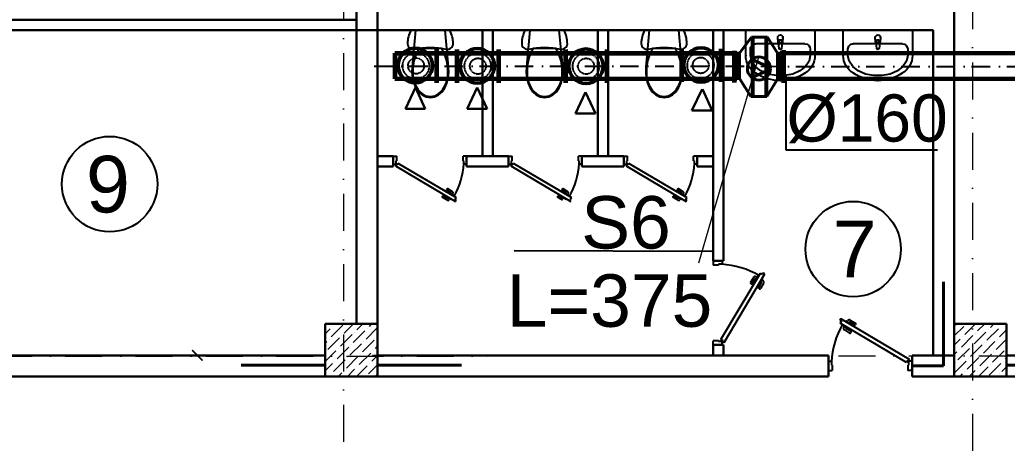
# Model space of a CAD drawing. Header units: millimetres. Extents: x 895788 to 1136524, y -21936 to 400945.
# Drawn here: x 1049184 to 1058603, y 178801 to 182906 of the extents above; entities that cross this region are included whole.
import ezdxf

# ---------------------------------------------------------------- set-up
doc = ezdxf.new("R2010")
doc.units = ezdxf.units.MM
doc.linetypes.add('( Hidden )', pattern=[0.275, 0.15, -0.125])
doc.linetypes.add('Штрихпунктирная', pattern=[670.277762, 352.777767, -176.388884, 0, -141.111112])
doc.layers.add('0_ANNOT_Dimensions', color=7, linetype='Continuous')
doc.layers.add('2D-чертеж - Общий', color=7, linetype='Continuous')
for name, color, linetype, lineweight in [('Arakesmelerin xətti_Pen_No__1', 7, 'Continuous', 15), ('ДВЕРИ', 7, 'Continuous', 5), ('оси_Ном._пера__1', 7, 'Continuous', 15), ('перегородка_Ном._пера__7', 7, 'Continuous', 60)]:
    doc.layers.add(name, color=color, linetype=linetype, lineweight=lineweight)
doc.layers.add('Интерьер - Мебель_Ном._пера__75', color=160, linetype='Continuous', lineweight=25, true_color=0x2731ed)
doc.styles.get("Standard").update_dxf_attribs({"font": 'arial.ttf', "height": 400})
doc.styles.add('Xrf-AF1053_LH$0$StyleROMANS', font='ROMANS.shx')
doc.styles.add('СГЕНЕРИР_СТИЛЬ_1', font='arial.ttf')
doc.linetypes.add('Xrf-AF1053_LH$0$Rigid Pavement', pattern='A,60,["XXXX",Xrf-AF1053_LH$0$StyleROMANS,S=2.54,R=0,X=5,Y=0],10', length=70)

# ---------------------------------------------------------------- blocks, each defined once
blk = doc.blocks.new('_ArchTick')
at = {"color": 0, "linetype": 'ByBlock', "const_width": 0.15}
blk.add_lwpolyline([(-0.5, -0.5), (0.5, 0.5)], dxfattribs=at)

msp = doc.modelspace()

# ---------------------------------------------------------------- linework, layer by layer
at = {"color": 0, "lineweight": 30}
for p, q in [((1052396.956, 180005.579), (1052396.956, 185405.584)), ((1052596.956, 185405.584), (1052596.956, 180005.579)), ((1058096.956, 179705.579), (1058096.956, 184505.584)), ((1048792.485, 182905.584), (1052392.764, 182905.584)), ((1052397.503, 182805.584), (1048792.485, 182805.584)), ((1052196.956, 182805.584), (1057896.956, 182805.584)), ((1052396.956, 182805.584), (1052396.956, 180005.579)), ((1052596.956, 180005.579), (1052596.956, 182805.584)), ((1053696.956, 182805.584), (1053596.956, 182805.584)), ((1053596.956, 182805.584), (1053596.956, 181605.584)), ((1053696.956, 181605.584), (1053696.956, 182805.584)), ((1054796.956, 182805.584), (1054696.956, 182805.584)), ((1054696.956, 182805.584), (1054696.956, 181605.584)), ((1054796.956, 181605.584), (1054796.956, 182805.584)), ((1055896.956, 182805.584), (1055796.956, 182805.584)), ((1055796.956, 182805.584), (1055796.956, 180605.579)), ((1055896.956, 180605.579), (1055896.956, 182805.584)), ((1057896.956, 182805.584), (1057896.956, 179705.579)), ((1052746.956, 181605.584), (1052596.956, 181605.584)), ((1052596.956, 181605.584), (1052596.956, 181505.584)), ((1052746.956, 181505.584), (1052746.956, 181605.584)), ((1053446.956, 181505.584), (1053446.956, 181605.584)), ((1053846.956, 181605.584), (1053446.956, 181605.584)), ((1053596.956, 181605.584), (1053696.956, 181605.584)), ((1053846.956, 181505.584), (1053846.956, 181605.584)), ((1054546.956, 181505.584), (1054546.956, 181605.584)), ((1054946.956, 181605.584), (1054546.956, 181605.584)), ((1054696.956, 181605.584), (1054796.956, 181605.584)), ((1054946.956, 181505.584), (1054946.956, 181605.584)), ((1055646.956, 181505.584), (1055646.956, 181605.584)), ((1055796.956, 181605.584), (1055646.956, 181605.584)), ((1055796.956, 181505.584), (1055796.956, 181605.584)), ((1052596.956, 181505.584), (1052746.956, 181505.584)), ((1053446.956, 181505.584), (1053846.956, 181505.584)), ((1054546.956, 181505.584), (1054946.956, 181505.584)), ((1055646.956, 181505.584), (1055796.956, 181505.584)), ((1055896.956, 180605.579), (1055796.956, 180605.579)), ((1052596.956, 180005.579), (1052396.956, 180005.579)), ((1055896.956, 179805.579), (1055796.956, 179805.579)), ((1055796.956, 179805.579), (1055796.956, 179705.579)), ((1055896.956, 179705.579), (1055896.956, 179805.579)), ((1048996.956, 179705.579), (1052096.956, 179705.579)), ((1052596.956, 179705.579), (1056897.43, 179705.579)), ((1056897.43, 179705.579), (1054796.584, 179705.579)), ((1055796.956, 179705.579), (1055896.956, 179705.579)), ((1056897.43, 179705.579), (1056897.43, 179505.579)), ((1057697.43, 179705.579), (1057697.43, 179505.579)), ((1057697.43, 179705.579), (1058096.956, 179705.579)), ((1058596.956, 179705.579), (1058796.974, 179705.579)), ((1056897.43, 179505.579), (1048996.956, 179505.579)), ((1054796.956, 179505.579), (1056897.43, 179505.579)), ((1058096.956, 179505.579), (1057697.43, 179505.579)), ((1058796.974, 179505.579), (1058596.956, 179505.579))]:
    msp.add_line(p, q, dxfattribs=at)
at = {"color": 5, "lineweight": 60}
for p, q in [((1052760.612, 182587.604), (1056024.054, 182587.604)), ((1052760.612, 182587.604), (1052760.612, 182343.327)), ((1053160.948, 182620.986), (1053160.948, 182304.205)), ((1053354.936, 182621.162), (1053354.936, 182304.381)), ((1053749.314, 182622.173), (1053749.314, 182305.392)), ((1054389.049, 182622.173), (1054389.049, 182305.392)), ((1054783.298, 182621.588), (1054783.298, 182304.807)), ((1055494.845, 182629.329), (1055494.845, 182312.548)), ((1055871.552, 182629.441), (1055871.552, 182312.66)), ((1056001.591, 182308.837), (1056001.511, 182608.764)), ((1056437.769, 182588.646), (1059292.418, 182585.87)), ((1056471.734, 182303.809), (1056471.651, 182615.655)), ((1056471.729, 182321.783), (1056471.653, 182605.538)), ((1052760.612, 182343.327), (1056024.118, 182345.083)), ((1056440.726, 182346.347), (1059388.378, 182340.851))]:
    msp.add_line(p, q, dxfattribs=at)
at = {"color": 7, "lineweight": 0}
msp.add_line((1055660.844, 180587.745), (1056234.67, 182550.633), dxfattribs=at)
at = {"linetype": 'Штрихпунктирная', "ltscale": 0.5}
msp.add_line((1052564.384, 182462.847), (1059326.66, 182460.382), dxfattribs=at)
for p, q in [((1056491.671, 182382.865), (1056491.671, 181666.845)), ((1056491.671, 181666.845), (1057937.08, 181666.845)), ((1055786.218, 180697.396), (1053898.79, 180700.903))]:
    msp.add_line(p, q)
at = {"color": 7, "lineweight": 30}
for p, q in [((1052958.761, 182260.69), (1052862.82, 182055.285)), ((1053052.199, 182055.285), (1052958.761, 182260.69)), ((1053548.552, 182260.667), (1053452.611, 182055.262)), ((1053641.99, 182055.262), (1053548.552, 182260.667)), ((1054581.043, 182216.394), (1054485.103, 182010.988)), ((1054674.481, 182010.988), (1054581.043, 182216.394)), ((1055692.07, 182244.531), (1055596.13, 182039.126)), ((1055789.246, 182039.126), (1055695.808, 182244.531)), ((1052862.82, 182055.285), (1053052.199, 182055.285)), ((1053452.611, 182055.262), (1053641.99, 182055.262)), ((1054485.103, 182010.988), (1054674.481, 182010.988)), ((1055596.13, 182039.126), (1055785.508, 182039.126))]:
    msp.add_line(p, q, dxfattribs=at)
at = {"lineweight": 40}
for p, q in [((1057996.693, 179605.579), (1057996.693, 180405.579)), ((1051296.956, 179612.029), (1052096.956, 179612.029)), ((1052596.956, 179612.029), (1053396.956, 179612.029)), ((1057697.43, 179605.579), (1057996.693, 179605.579)), ((1058596.956, 179612.029), (1058796.974, 179612.029))]:
    msp.add_line(p, q, dxfattribs=at)
at = {"color": 3, "lineweight": 30}
for p, q in [((1052596.956, 180005.579), (1052096.956, 180005.579)), ((1052096.956, 180005.579), (1052096.956, 179505.579)), ((1052596.956, 179505.579), (1052596.956, 180005.579)), ((1058596.956, 180005.579), (1058096.956, 180005.579)), ((1058096.956, 180005.579), (1058096.956, 179505.579)), ((1058596.956, 179505.579), (1058596.956, 180005.579)), ((1052096.956, 179505.579), (1052596.956, 179505.579)), ((1058096.956, 179505.579), (1058596.956, 179505.579))]:
    msp.add_line(p, q, dxfattribs=at)
at = {"lineweight": 9}
for p, q in [((1052096.956, 180000.369), (1052102.166, 180005.579)), ((1052189.321, 180004.345), (1052190.554, 180005.579)), ((1052277.709, 179915.957), (1052367.331, 180005.579)), ((1052399.243, 179949.103), (1052455.719, 180005.579)), ((1052520.777, 179982.248), (1052544.108, 180005.579)), ((1058110.699, 179993.297), (1058122.981, 180005.579)), ((1058199.088, 179904.909), (1058299.758, 180005.579)), ((1058210.136, 180004.345), (1058210.136, 180004.345)), ((1058320.622, 179938.054), (1058388.146, 180005.579)), ((1058442.156, 179971.2), (1058476.534, 180005.579)), ((1052096.956, 179911.98), (1052145.127, 179960.151)), ((1052156.175, 179882.811), (1052266.661, 179993.297)), ((1052167.224, 179982.248), (1052167.224, 179982.248)), ((1052244.564, 179794.423), (1052355.049, 179904.909)), ((1052366.098, 179827.569), (1052476.583, 179938.054)), ((1052377.146, 179927.006), (1052377.146, 179927.006)), ((1052487.632, 179860.714), (1052596.956, 179970.039)), ((1052498.68, 179960.151), (1052498.68, 179960.151)), ((1058096.956, 179891.165), (1058188.039, 179982.248)), ((1058287.476, 179816.52), (1058397.961, 179927.006)), ((1058298.524, 179915.957), (1058298.524, 179915.957)), ((1058409.01, 179849.666), (1058519.495, 179960.151)), ((1058420.058, 179949.103), (1058420.058, 179949.103)), ((1058530.544, 179882.811), (1058596.956, 179949.223)), ((1052096.956, 179823.592), (1052111.981, 179838.617)), ((1052123.03, 179761.277), (1052233.515, 179871.763)), ((1052134.078, 179860.714), (1052134.078, 179860.714)), ((1052255.612, 179893.86), (1052255.612, 179893.86)), ((1052332.952, 179706.035), (1052443.437, 179816.52)), ((1052454.486, 179739.18), (1052564.971, 179849.666)), ((1052465.534, 179838.617), (1052465.534, 179838.617)), ((1052587.068, 179871.763), (1052587.068, 179871.763)), ((1058096.956, 179802.777), (1058154.893, 179860.714)), ((1058165.942, 179783.375), (1058276.427, 179893.86)), ((1058176.991, 179882.811), (1058176.991, 179882.811)), ((1058375.864, 179728.132), (1058486.35, 179838.617)), ((1058386.913, 179827.569), (1058386.913, 179827.569)), ((1058497.398, 179761.277), (1058596.956, 179860.835)), ((1058508.447, 179860.714), (1058508.447, 179860.714)), ((1052096.956, 179646.815), (1052200.369, 179750.229)), ((1052100.933, 179739.18), (1052100.933, 179739.18)), ((1052211.418, 179672.889), (1052321.903, 179783.375)), ((1052222.466, 179772.326), (1052222.466, 179772.326)), ((1052344, 179805.472), (1052344, 179805.472)), ((1052421.34, 179617.646), (1052531.826, 179728.132)), ((1052432.389, 179717.083), (1052432.389, 179717.083)), ((1052553.923, 179750.229), (1052553.923, 179750.229)), ((1052576.02, 179772.326), (1052596.956, 179793.262)), ((1058096.956, 179714.388), (1058121.748, 179739.18)), ((1058132.796, 179661.841), (1058243.282, 179772.326)), ((1058143.845, 179761.277), (1058143.845, 179761.277)), ((1058254.33, 179694.986), (1058364.816, 179805.472)), ((1058265.379, 179794.423), (1058265.379, 179794.423)), ((1058342.719, 179606.598), (1058453.204, 179717.083)), ((1058464.253, 179639.744), (1058574.738, 179750.229)), ((1058475.301, 179739.18), (1058475.301, 179739.18)), ((1058596.835, 179772.326), (1058596.835, 179772.326)), ((1052096.956, 179558.427), (1052167.224, 179628.695)), ((1052178.272, 179551.355), (1052288.758, 179661.841)), ((1052189.321, 179650.792), (1052189.321, 179650.792)), ((1052299.806, 179584.501), (1052410.292, 179694.986)), ((1052310.855, 179683.938), (1052310.855, 179683.938)), ((1052520.777, 179628.695), (1052520.777, 179628.695)), ((1052542.874, 179650.792), (1052596.956, 179704.874)), ((1058099.651, 179540.307), (1058210.136, 179650.792)), ((1058110.699, 179639.744), (1058110.699, 179639.744)), ((1058221.185, 179573.452), (1058331.67, 179683.938)), ((1058232.233, 179672.889), (1058232.233, 179672.889)), ((1058353.767, 179706.035), (1058353.767, 179706.035)), ((1058431.107, 179518.21), (1058541.592, 179628.695)), ((1058563.69, 179650.792), (1058563.69, 179650.792)), ((1058585.787, 179672.889), (1058596.956, 179684.058)), ((1052156.175, 179529.258), (1052156.175, 179529.258)), ((1052220.884, 179505.579), (1052255.612, 179540.307)), ((1052277.709, 179562.404), (1052277.709, 179562.404)), ((1052309.273, 179505.579), (1052377.146, 179573.452)), ((1052397.661, 179505.579), (1052498.68, 179606.598)), ((1052399.243, 179595.549), (1052399.243, 179595.549)), ((1052509.729, 179529.258), (1052596.956, 179616.485)), ((1058153.311, 179505.579), (1058176.991, 179529.258)), ((1058199.088, 179551.355), (1058199.088, 179551.355)), ((1058241.7, 179505.579), (1058298.524, 179562.404)), ((1058320.622, 179584.501), (1058320.622, 179584.501)), ((1058330.088, 179505.579), (1058420.058, 179595.549)), ((1058442.156, 179617.646), (1058442.156, 179617.646)), ((1058530.544, 179529.258), (1058530.544, 179529.258)), ((1058552.641, 179551.355), (1058596.956, 179595.67)), ((1052132.496, 179505.579), (1052134.078, 179507.161)), ((1052487.632, 179507.161), (1052487.632, 179507.161)), ((1052574.438, 179505.579), (1052587.068, 179518.21)), ((1058506.865, 179505.579), (1058508.447, 179507.161)), ((1058595.253, 179505.579), (1058596.956, 179507.282))]:
    msp.add_line(p, q, dxfattribs=at)
at = {"color": 171, "linetype": 'Xrf-AF1053_LH$0$Rigid Pavement', "lineweight": 50, "ltscale": 0.01}
for centre in [(1055683.61, 182474.349), (1052957.028, 182468.972), (1053548.388, 182466.071), (1054585.22, 182462.343)]:
    msp.add_circle(centre, 164.584, dxfattribs=at)
at = {"color": 7, "linetype": 'Штрихпунктирная', "ltscale": 0.01}
for centre, radius in [((1052962.97, 182465.907), 126.007), ((1053552.764, 182463.006), 126.007), ((1054585.22, 182462.343), 126.007), ((1055678.074, 182470.503), 126.007), ((1055679.64, 182470.503), 76.032), ((1052964.536, 182465.907), 76.032), ((1053554.329, 182463.006), 76.032), ((1054586.786, 182462.343), 76.032)]:
    msp.add_circle(centre, radius, dxfattribs=at)
at = {"color": 0, "lineweight": 25}
for centre in [(1050042.131, 181338.432), (1057133.994, 180718.759)]:
    msp.add_circle(centre, 454.873, dxfattribs=at)
at = {"layer": '0_ANNOT_Dimensions', "lineweight": 9}
for p, q in [((1051178.555, 182805.584), (1050877.305, 182805.584)), ((1056100.764, 182805.584), (1056402.014, 182805.584)), ((1056100.764, 182805.584), (1056402.014, 182805.584)), ((1052398.503, 182556.617), (1052398.503, 182255.367)), ((1053696.956, 182401.626), (1053696.956, 182100.376)), ((1053696.956, 182401.626), (1053696.956, 182100.376)), ((1054696.956, 182401.626), (1054696.956, 182100.376)), ((1054696.956, 182401.626), (1054696.956, 182100.376)), ((1054796.956, 182401.626), (1054796.956, 182100.376)), ((1054796.956, 182401.626), (1054796.956, 182100.376)), ((1055796.956, 182401.626), (1055796.956, 182100.376)), ((1055796.956, 182401.626), (1055796.956, 182100.376)), ((1055896.956, 182401.626), (1055896.956, 182100.376)), ((1055896.956, 182401.626), (1055896.956, 182100.376)), ((1057896.956, 182401.626), (1057896.956, 182100.376)), ((1052596.956, 182230.287), (1052596.956, 182100.376)), ((1053596.956, 182230.287), (1053596.956, 182100.376)), ((1053596.956, 182230.287), (1053596.956, 182100.376)), ((1053732.928, 181505.584), (1053799.432, 181505.584)), ((1052596.956, 181146.819), (1052596.956, 180845.569)), ((1058345.427, 180005.579), (1058492.144, 180005.579)), ((1050776.281, 179705.579), (1050879.805, 179705.579)), ((1053732.928, 179705.865), (1053799.432, 179705.865)), ((1056100.764, 179705.579), (1056402.014, 179705.579))]:
    msp.add_line(p, q, dxfattribs=at)
at = {"layer": '2D-чертеж - Общий', "lineweight": 40}
for p, q in [((1056050.264, 182587.797), (1056163.962, 182738.58)), ((1056163.962, 182738.58), (1056316.451, 182738.62)), ((1056316.451, 182738.62), (1056412.23, 182587.777)), ((1056050.264, 182587.797), (1056024.054, 182587.79)), ((1056024.054, 182587.79), (1056024.185, 182345.083)), ((1056050.328, 182345.09), (1056050.336, 182587.789)), ((1056438.439, 182587.784), (1056412.23, 182587.777)), ((1056412.23, 182587.777), (1056412.295, 182338.219)), ((1056412.293, 182342.845), (1056412.235, 182560.645)), ((1056412.293, 182342.845), (1056412.235, 182560.645)), ((1056438.445, 182560.652), (1056438.502, 182345.306)), ((1056438.503, 182345.306), (1056438.511, 182587.78)), ((1056175.921, 182524.216), (1056338.756, 182449.894)), ((1056339.018, 182431.748), (1056175.966, 182357.081)), ((1056024.118, 182345.083), (1056050.328, 182345.09)), ((1056050.328, 182345.09), (1056157.651, 182175.086)), ((1056310.14, 182175.126), (1056412.295, 182338.219)), ((1056412.295, 182345.299), (1056438.505, 182345.306)), ((1056157.651, 182175.086), (1056310.14, 182175.126))]:
    msp.add_line(p, q, dxfattribs=at)
at = {"layer": '2D-чертеж - Общий'}
for p, q in [((1056163.962, 182738.58), (1056164.11, 182185.397)), ((1056185.167, 182185.403), (1056185.02, 182738.585)), ((1056316.451, 182738.62), (1056295.393, 182738.615)), ((1056295.393, 182738.615), (1056295.541, 182185.432)), ((1056316.599, 182185.438), (1056316.451, 182738.62)), ((1056289.082, 182175.121), (1056310.14, 182175.126))]:
    msp.add_line(p, q, dxfattribs=at)
at = {"layer": '2D-чертеж - Общий', "lineweight": 40}
msp.add_circle((1056234.67, 182440.532), 110.101, dxfattribs=at)
at = {"layer": 'Arakesmelerin xətti_Pen_No__1', "color": 7, "linetype": '( Hidden )', "lineweight": 15}
for p, q in [((1052647.129, 179705.579), (1052546.974, 179705.579)), ((1051947.09, 179505.579), (1052646.859, 179505.579))]:
    msp.add_line(p, q, dxfattribs=at)
at = {"layer": 'ДВЕРИ', "color": 251, "lineweight": 25, "true_color": 0x636466}
for p, q in [((1052747.325, 181605.584), (1052782.046, 181605.584)), ((1052782.046, 181560.235), (1052782.046, 181605.092)), ((1053446.956, 181605.584), (1053412.287, 181605.584)), ((1053412.287, 181560.235), (1053412.287, 181605.584)), ((1053847.325, 181605.584), (1053882.046, 181605.584)), ((1053882.046, 181560.235), (1053882.046, 181605.092)), ((1054546.956, 181605.584), (1054512.287, 181605.584)), ((1054512.287, 181560.235), (1054512.287, 181605.584)), ((1054947.325, 181605.584), (1054982.046, 181605.584)), ((1054982.046, 181560.235), (1054982.046, 181605.092)), ((1055646.956, 181605.584), (1055612.287, 181605.584)), ((1055612.287, 181560.235), (1055612.287, 181605.584)), ((1052747.325, 181528.035), (1052775.101, 181528.035)), ((1052747.325, 181528.035), (1052775.101, 181528.035)), ((1052768.476, 181512.88), (1052774.575, 181523.147)), ((1052768.476, 181512.88), (1053340.514, 181173.048)), ((1052774.575, 181523.147), (1052780.545, 181519.6)), ((1052775.101, 181528.035), (1052775.101, 181560.235)), ((1052775.101, 181560.235), (1052782.046, 181560.235)), ((1052780.545, 181519.6), (1052792.179, 181539.184)), ((1052792.179, 181539.184), (1053346.309, 181209.995)), ((1053419.231, 181560.235), (1053412.287, 181560.235)), ((1053419.231, 181528.035), (1053419.231, 181560.235)), ((1053446.956, 181528.035), (1053419.231, 181528.035)), ((1053847.325, 181528.035), (1053875.101, 181528.035)), ((1053847.325, 181528.035), (1053875.101, 181528.035)), ((1053868.476, 181512.88), (1053874.575, 181523.147)), ((1053868.476, 181512.88), (1054440.514, 181173.048)), ((1053874.575, 181523.147), (1053880.545, 181519.6)), ((1053875.101, 181528.035), (1053875.101, 181560.235)), ((1053875.101, 181560.235), (1053882.046, 181560.235)), ((1053880.545, 181519.6), (1053892.179, 181539.184)), ((1053892.179, 181539.184), (1054446.309, 181209.995)), ((1054519.231, 181560.235), (1054512.287, 181560.235)), ((1054519.231, 181528.035), (1054519.231, 181560.235)), ((1054546.956, 181528.035), (1054519.231, 181528.035)), ((1054947.325, 181528.035), (1054975.101, 181528.035)), ((1054947.325, 181528.035), (1054975.101, 181528.035)), ((1054968.476, 181512.88), (1054974.575, 181523.147)), ((1054968.476, 181512.88), (1055540.514, 181173.048)), ((1054974.575, 181523.147), (1054980.545, 181519.6)), ((1054975.101, 181528.035), (1054975.101, 181560.235)), ((1054975.101, 181560.235), (1054982.046, 181560.235)), ((1054980.545, 181519.6), (1054992.179, 181539.184)), ((1054992.179, 181539.184), (1055546.309, 181209.995)), ((1055619.231, 181560.235), (1055612.287, 181560.235)), ((1055619.231, 181528.035), (1055619.231, 181560.235)), ((1055646.956, 181528.035), (1055619.231, 181528.035)), ((1053226.426, 181224.614), (1053262.246, 181203.335)), ((1053257.321, 181290.215), (1053255.916, 181287.85)), ((1053258.339, 181278.333), (1053294.158, 181257.054)), ((1053310.987, 181266.411), (1053266.838, 181292.639)), ((1053276.611, 181251.439), (1053279.032, 181255.515)), ((1053279.032, 181255.515), (1053322.533, 181229.672)), ((1053296.582, 181247.537), (1053295.507, 181245.727)), ((1053309.807, 181237.232), (1053315.834, 181247.378)), ((1053322.533, 181229.672), (1053320.094, 181225.565)), ((1054326.426, 181224.614), (1054362.246, 181203.335)), ((1054357.321, 181290.215), (1054355.916, 181287.85)), ((1054358.339, 181278.333), (1054394.158, 181257.054)), ((1054410.987, 181266.411), (1054366.838, 181292.639)), ((1054376.611, 181251.439), (1054379.032, 181255.515)), ((1054379.032, 181255.515), (1054422.533, 181229.672)), ((1054396.582, 181247.537), (1054395.507, 181245.727)), ((1054409.807, 181237.232), (1054415.834, 181247.378)), ((1054422.533, 181229.672), (1054420.094, 181225.565)), ((1055426.426, 181224.614), (1055462.246, 181203.335)), ((1055457.321, 181290.215), (1055455.916, 181287.85)), ((1055458.339, 181278.333), (1055494.158, 181257.054)), ((1055510.987, 181266.411), (1055466.838, 181292.639)), ((1055476.611, 181251.439), (1055479.032, 181255.515)), ((1055479.032, 181255.515), (1055522.533, 181229.672)), ((1055496.582, 181247.537), (1055495.507, 181245.727)), ((1055509.807, 181237.232), (1055515.834, 181247.378)), ((1055522.533, 181229.672), (1055520.094, 181225.565)), ((1053215.504, 181219.825), (1053216.91, 181222.19)), ((1053262.077, 181184.08), (1053217.928, 181210.308)), ((1053256.693, 181217.911), (1053258.783, 181221.431)), ((1053300.194, 181192.068), (1053256.693, 181217.911)), ((1053271.762, 181205.758), (1053273.168, 181208.124)), ((1053287.468, 181199.629), (1053281.11, 181188.927)), ((1053302.285, 181195.588), (1053300.194, 181192.068)), ((1053335.669, 181192.084), (1053346.307, 181209.992)), ((1053347.609, 181184.991), (1053335.669, 181192.084)), ((1053340.514, 181173.049), (1053347.609, 181184.991)), ((1054315.504, 181219.825), (1054316.91, 181222.19)), ((1054362.077, 181184.08), (1054317.928, 181210.308)), ((1054356.693, 181217.911), (1054358.783, 181221.431)), ((1054400.194, 181192.068), (1054356.693, 181217.911)), ((1054371.762, 181205.758), (1054373.168, 181208.124)), ((1054435.669, 181192.084), (1054446.307, 181209.992)), ((1055415.504, 181219.825), (1055416.91, 181222.19)), ((1055462.077, 181184.08), (1055417.928, 181210.308)), ((1055456.693, 181217.911), (1055458.783, 181221.431)), ((1055500.194, 181192.068), (1055456.693, 181217.911)), ((1055471.762, 181205.758), (1055473.168, 181208.124)), ((1055487.468, 181199.629), (1055481.11, 181188.927)), ((1055502.285, 181195.588), (1055500.194, 181192.068)), ((1055535.669, 181192.084), (1055546.307, 181209.992)), ((1055547.609, 181184.991), (1055535.669, 181192.084)), ((1055540.514, 181173.049), (1055547.609, 181184.991)), ((1055796.956, 180605.462), (1055796.956, 180565.825)), ((1055848.804, 180565.825), (1055796.956, 180565.825)), ((1055885.618, 180573.765), (1055848.804, 180573.765)), ((1055848.804, 180573.765), (1055848.804, 180565.825)), ((1055885.618, 180605.462), (1055885.618, 180573.765)), ((1055872.871, 179856.86), (1056249.231, 180490.393)), ((1055902.944, 179829.76), (1056291.472, 180483.768)), ((1056269.708, 180478.228), (1056249.234, 180490.392)), ((1056277.818, 180491.879), (1056269.708, 180478.228)), ((1056291.471, 180483.769), (1056277.818, 180491.879)), ((1056184.731, 180450.01), (1056154.745, 180399.535)), ((1056157.515, 180388.654), (1056160.22, 180387.048)), ((1056171.101, 180389.818), (1056195.429, 180430.77)), ((1056197.189, 180413.476), (1056226.735, 180463.211)), ((1056201.848, 180410.708), (1056197.189, 180413.476)), ((1056206.309, 180433.541), (1056208.378, 180432.311)), ((1056218.091, 180448.661), (1056206.492, 180455.552)), ((1056226.735, 180463.211), (1056231.429, 180460.422)), ((1056232.517, 180353.333), (1056256.845, 180394.284)), ((1056240.18, 180387.936), (1056236.156, 180390.326)), ((1056269.726, 180437.671), (1056240.18, 180387.936)), ((1056278.859, 180394.091), (1056248.873, 180343.616)), ((1056254.075, 180405.165), (1056251.37, 180406.771)), ((1056261.083, 180423.121), (1056273.318, 180415.852)), ((1056265.703, 180440.061), (1056269.726, 180437.671)), ((1056237.993, 180340.845), (1056235.288, 180342.452)), ((1057015.99, 180055.357), (1057007.879, 180041.704)), ((1057007.879, 180041.704), (1057021.53, 180033.595)), ((1057642.898, 179636.758), (1057009.365, 180013.117)), ((1057021.53, 180033.595), (1057009.367, 180013.12)), ((1057669.998, 179666.83), (1057015.99, 180055.358)), ((1057059.697, 180029.589), (1057062.088, 180033.613)), ((1057062.088, 180033.613), (1057111.823, 180004.067)), ((1057076.638, 180024.969), (1057083.906, 180037.204)), ((1057094.594, 180017.961), (1057092.987, 180015.256)), ((1057146.426, 179996.403), (1057105.474, 180020.732)), ((1057105.667, 180042.745), (1057156.142, 180012.759)), ((1057111.823, 180004.067), (1057109.432, 180000.043)), ((1057158.913, 180001.879), (1057157.306, 179999.174)), ((1057036.548, 179990.621), (1057039.337, 179995.316)), ((1057086.283, 179961.075), (1057036.548, 179990.621)), ((1057051.098, 179981.977), (1057044.207, 179970.378)), ((1057049.748, 179948.617), (1057100.223, 179918.631)), ((1057066.218, 179970.195), (1057067.447, 179972.265)), ((1057109.94, 179934.987), (1057068.988, 179959.315)), ((1057089.051, 179965.734), (1057086.283, 179961.075)), ((1057111.104, 179921.402), (1057112.711, 179924.106)), ((1055796.956, 179805.579), (1055796.956, 179845.274)), ((1055848.804, 179845.274), (1055797.519, 179845.274)), ((1055848.804, 179837.335), (1055848.804, 179845.274)), ((1055885.618, 179837.335), (1055848.804, 179837.335)), ((1055895.261, 179843.559), (1055872.871, 179856.86)), ((1055885.618, 179805.579), (1055885.618, 179837.335)), ((1055885.618, 179805.579), (1055885.618, 179837.335)), ((1055891.206, 179836.734), (1055895.261, 179843.559)), ((1055902.944, 179829.76), (1055891.206, 179836.734)), ((1056894.296, 179649.504), (1056925.994, 179649.504)), ((1056925.994, 179649.504), (1056925.994, 179612.69)), ((1057656.199, 179659.147), (1057642.898, 179636.758)), ((1057663.025, 179655.092), (1057656.199, 179659.147)), ((1057694.18, 179649.504), (1057662.423, 179649.504)), ((1057694.18, 179649.504), (1057662.423, 179649.504)), ((1057662.423, 179649.504), (1057662.423, 179612.69)), ((1057669.998, 179666.83), (1057663.025, 179655.092)), ((1056894.296, 179560.842), (1056933.933, 179560.842)), ((1056925.994, 179612.69), (1056933.933, 179612.69)), ((1056933.933, 179612.69), (1056933.933, 179560.842)), ((1057662.423, 179612.69), (1057654.484, 179612.69)), ((1057654.484, 179612.69), (1057654.484, 179561.405)), ((1057694.18, 179560.842), (1057654.484, 179560.842))]:
    msp.add_line(p, q, dxfattribs=at)
for centre, radius, start, end in [((1052702.273, 181575.934), 718.383, 330.4294111, 356.5923451), ((1053802.273, 181575.934), 718.383, 330.4294111, 356.5923451), ((1054902.273, 181575.934), 718.383, 330.4294111, 356.5923451), ((1053222.88, 181218.644), 6.944, 59.2867078, 149.2867078), ((1053261.886, 181284.303), 6.944, 149.2867078, 239.2867078), ((1053263.291, 181286.669), 6.944, 59.2867078, 149.2867078), ((1053290.612, 181251.084), 6.944, 329.2867078, 59.2867078), ((1053303.894, 181254.471), 13.888, 329.2867078, 59.2867078), ((1054322.88, 181218.644), 6.944, 59.2867078, 149.2867078), ((1054361.886, 181284.303), 6.944, 149.2867078, 239.2867078), ((1054363.291, 181286.669), 6.944, 59.2867078, 149.2867078), ((1054390.612, 181251.084), 6.944, 329.2867078, 59.2867078), ((1054403.894, 181254.471), 13.888, 329.2867078, 59.2867078), ((1055422.88, 181218.644), 6.944, 59.2867078, 149.2867078), ((1055461.886, 181284.303), 6.944, 149.2867078, 239.2867078), ((1055463.291, 181286.669), 6.944, 59.2867078, 149.2867078), ((1055490.612, 181251.084), 6.944, 329.2867078, 59.2867078), ((1055503.894, 181254.471), 13.888, 329.2867078, 59.2867078), ((1053221.474, 181216.278), 6.944, 149.2867078, 239.2867078), ((1053269.17, 181196.02), 13.888, 239.2867078, 329.2867078), ((1053265.792, 181209.305), 6.944, 239.2867078, 329.2867078), ((1054321.474, 181216.278), 6.944, 149.2867078, 239.2867078), ((1054365.792, 181209.305), 6.944, 239.2867078, 329.2867078), ((1055421.474, 181216.278), 6.944, 149.2867078, 239.2867078), ((1055469.17, 181196.02), 13.888, 239.2867078, 329.2867078), ((1055465.792, 181209.305), 6.944, 239.2867078, 329.2867078), ((1055830.855, 179754.071), 821.323, 60.4294112, 86.5923451), ((1056161.57, 180395.48), 7.939, 149.2867078, 239.2867078), ((1056164.275, 180393.873), 7.939, 239.2867078, 329.2867078), ((1056198.382, 180441.901), 15.878, 59.2867078, 149.2867078), ((1056202.254, 180426.715), 7.939, 59.2867078, 149.2867078), ((1056250.02, 180398.339), 7.939, 329.2867078, 59.2867078), ((1056265.208, 180402.201), 15.878, 329.2867078, 59.2867078), ((1056239.343, 180349.278), 7.939, 149.2867078, 239.2867078), ((1056242.047, 180347.671), 7.939, 239.2867078, 329.2867078), ((1057745.687, 179594.742), 821.323, 150.4294111, 176.5923451), ((1057097.557, 180029.094), 15.878, 59.2867078, 149.2867078), ((1057101.419, 180013.906), 7.939, 59.2867078, 149.2867078), ((1057150.481, 180003.229), 7.939, 239.2867078, 329.2867078), ((1057152.087, 180005.934), 7.939, 329.2867078, 59.2867078), ((1057057.858, 179962.268), 15.878, 149.2867078, 239.2867078), ((1057073.043, 179966.14), 7.939, 149.2867078, 239.2867078), ((1057104.278, 179925.457), 7.939, 239.2867078, 329.2867078), ((1057105.885, 179928.161), 7.939, 329.2867078, 59.2867078)]:
    msp.add_arc(centre, radius, start, end, dxfattribs=at)
at = {"layer": 'Интерьер - Мебель_Ном._пера__75', "color": 251, "linetype": 'Continuous', "true_color": 0x636466}
for p, q in [((1052890.93, 182743.157), (1052887.531, 182726.845)), ((1052895.28, 182759.242), (1052890.93, 182743.157)), ((1052900.567, 182775.045), (1052895.28, 182759.242)), ((1052906.771, 182790.51), (1052900.567, 182775.045)), ((1052913.872, 182805.584), (1052906.771, 182790.51)), ((1053287.409, 182805.584), (1052913.872, 182805.584)), ((1052959.666, 182805.584), (1052927.292, 182455.201)), ((1053241.616, 182805.584), (1052959.666, 182805.584)), ((1053273.989, 182455.201), (1053241.616, 182805.584)), ((1053294.51, 182790.51), (1053287.409, 182805.584)), ((1053300.715, 182775.045), (1053294.51, 182790.51)), ((1053306.001, 182759.242), (1053300.715, 182775.045)), ((1053310.351, 182743.157), (1053306.001, 182759.242)), ((1053313.751, 182726.845), (1053310.351, 182743.157)), ((1053980.35, 182743.157), (1053976.95, 182726.845)), ((1053984.7, 182759.242), (1053980.35, 182743.157)), ((1053989.986, 182775.045), (1053984.7, 182759.242)), ((1053996.191, 182790.51), (1053989.986, 182775.045)), ((1054003.292, 182805.584), (1053996.191, 182790.51)), ((1054376.829, 182805.584), (1054003.292, 182805.584)), ((1054049.086, 182805.584), (1054016.712, 182455.201)), ((1054331.035, 182805.584), (1054049.086, 182805.584)), ((1054363.409, 182455.201), (1054331.035, 182805.584)), ((1054383.93, 182790.51), (1054376.829, 182805.584)), ((1054390.134, 182775.045), (1054383.93, 182790.51)), ((1054395.421, 182759.242), (1054390.134, 182775.045)), ((1054399.771, 182743.157), (1054395.421, 182759.242)), ((1054403.17, 182726.845), (1054399.771, 182743.157)), ((1055120.177, 182743.157), (1055116.778, 182726.845)), ((1055124.527, 182759.242), (1055120.177, 182743.157)), ((1055129.814, 182775.045), (1055124.527, 182759.242)), ((1055136.018, 182790.51), (1055129.814, 182775.045)), ((1055143.12, 182805.584), (1055136.018, 182790.51)), ((1055516.656, 182805.584), (1055143.12, 182805.584)), ((1055188.913, 182805.584), (1055156.54, 182455.201)), ((1055470.863, 182805.584), (1055188.913, 182805.584)), ((1055503.236, 182455.201), (1055470.863, 182805.584)), ((1055523.757, 182790.51), (1055516.656, 182805.584)), ((1055529.962, 182775.045), (1055523.757, 182790.51)), ((1055535.248, 182759.242), (1055529.962, 182775.045)), ((1055539.599, 182743.157), (1055535.248, 182759.242)), ((1055542.998, 182726.845), (1055539.599, 182743.157)), ((1056109.134, 182565.584), (1056109.134, 182795.584)), ((1056119.134, 182805.584), (1056439.134, 182805.584)), ((1056418.134, 182693.632), (1056414.134, 182735.584)), ((1056439.134, 182805.584), (1056759.134, 182805.584)), ((1056464.134, 182735.584), (1056460.134, 182693.632)), ((1056769.134, 182795.584), (1056769.134, 182565.584)), ((1057039.271, 182565.584), (1057039.271, 182795.584)), ((1057049.271, 182805.584), (1057369.271, 182805.584)), ((1057348.271, 182693.632), (1057344.271, 182735.584)), ((1057369.271, 182805.584), (1057689.271, 182805.584)), ((1057394.271, 182735.584), (1057390.271, 182693.632)), ((1057699.271, 182795.584), (1057699.271, 182565.584)), ((1052883.629, 182693.763), (1052883.14, 182677.108)), ((1052883.14, 182677.108), (1052884.423, 182665.574)), ((1052885.094, 182710.361), (1052883.629, 182693.763)), ((1052884.423, 182665.574), (1052888.209, 182654.602)), ((1052887.531, 182726.845), (1052885.094, 182710.361)), ((1052888.209, 182654.602), (1052894.311, 182644.73)), ((1052894.311, 182644.73), (1052902.433, 182636.438)), ((1052902.433, 182636.438), (1052912.178, 182630.132)), ((1052984.425, 182632.416), (1053023.001, 182637.272)), ((1053023.001, 182637.272), (1053061.772, 182640.191)), ((1053061.772, 182640.191), (1053100.641, 182641.165)), ((1053100.641, 182641.165), (1053139.509, 182640.191)), ((1053139.509, 182640.191), (1053178.28, 182637.272)), ((1053178.28, 182637.272), (1053216.856, 182632.416)), ((1053289.103, 182630.132), (1053298.848, 182636.438)), ((1053298.848, 182636.438), (1053306.97, 182644.73)), ((1053306.97, 182644.73), (1053313.073, 182654.602)), ((1053313.073, 182654.602), (1053316.858, 182665.574)), ((1053316.187, 182710.361), (1053313.751, 182726.845)), ((1053317.652, 182693.763), (1053316.187, 182710.361)), ((1053316.858, 182665.574), (1053318.141, 182677.108)), ((1053318.141, 182677.108), (1053317.652, 182693.763)), ((1053973.049, 182693.763), (1053972.56, 182677.108)), ((1053972.56, 182677.108), (1053973.843, 182665.574)), ((1053974.514, 182710.361), (1053973.049, 182693.763)), ((1053973.843, 182665.574), (1053977.628, 182654.602)), ((1053976.95, 182726.845), (1053974.514, 182710.361)), ((1053977.628, 182654.602), (1053983.731, 182644.73)), ((1053983.731, 182644.73), (1053991.853, 182636.438)), ((1053991.853, 182636.438), (1054001.598, 182630.132)), ((1054073.845, 182632.416), (1054112.421, 182637.272)), ((1054112.421, 182637.272), (1054151.192, 182640.191)), ((1054151.192, 182640.191), (1054190.06, 182641.165)), ((1054190.06, 182641.165), (1054228.929, 182640.191)), ((1054228.929, 182640.191), (1054267.7, 182637.272)), ((1054267.7, 182637.272), (1054306.276, 182632.416)), ((1054378.523, 182630.132), (1054388.268, 182636.438)), ((1054388.268, 182636.438), (1054396.39, 182644.73)), ((1054396.39, 182644.73), (1054402.493, 182654.602)), ((1054402.493, 182654.602), (1054406.278, 182665.574)), ((1054405.607, 182710.361), (1054403.17, 182726.845)), ((1054407.072, 182693.763), (1054405.607, 182710.361)), ((1054406.278, 182665.574), (1054407.561, 182677.108)), ((1054407.561, 182677.108), (1054407.072, 182693.763)), ((1055112.876, 182693.763), (1055112.388, 182677.108)), ((1055112.388, 182677.108), (1055113.67, 182665.574)), ((1055114.342, 182710.361), (1055112.876, 182693.763)), ((1055113.67, 182665.574), (1055117.456, 182654.602)), ((1055116.778, 182726.845), (1055114.342, 182710.361)), ((1055117.456, 182654.602), (1055123.558, 182644.73)), ((1055123.558, 182644.73), (1055131.68, 182636.438)), ((1055131.68, 182636.438), (1055141.425, 182630.132)), ((1055213.672, 182632.416), (1055252.248, 182637.272)), ((1055252.248, 182637.272), (1055291.019, 182640.191)), ((1055291.019, 182640.191), (1055329.888, 182641.165)), ((1055329.888, 182641.165), (1055368.756, 182640.191)), ((1055368.756, 182640.191), (1055407.527, 182637.272)), ((1055407.527, 182637.272), (1055446.103, 182632.416)), ((1055518.35, 182630.132), (1055528.095, 182636.438)), ((1055528.095, 182636.438), (1055536.218, 182644.73)), ((1055536.218, 182644.73), (1055542.32, 182654.602)), ((1055542.32, 182654.602), (1055546.105, 182665.574)), ((1055545.434, 182710.361), (1055542.998, 182726.845)), ((1055546.899, 182693.763), (1055545.434, 182710.361)), ((1055546.105, 182665.574), (1055547.388, 182677.108)), ((1055547.388, 182677.108), (1055546.899, 182693.763)), ((1056674.134, 182675.584), (1056204.134, 182675.584)), ((1056428.034, 182631.184), (1056421.404, 182684.118)), ((1056425.534, 182710.674), (1056425.534, 182695.803)), ((1056452.734, 182710.674), (1056425.534, 182710.674)), ((1056456.863, 182684.118), (1056450.234, 182631.184)), ((1056452.734, 182695.803), (1056452.734, 182710.674)), ((1057604.271, 182675.584), (1057134.271, 182675.584)), ((1057358.171, 182631.184), (1057351.541, 182684.118)), ((1057355.671, 182710.674), (1057355.671, 182695.803)), ((1057382.871, 182710.674), (1057355.671, 182710.674)), ((1057387, 182684.118), (1057380.371, 182631.184)), ((1057382.871, 182695.803), (1057382.871, 182710.674)), ((1052912.178, 182630.132), (1052923.071, 182626.119)), ((1052923.071, 182626.119), (1052934.579, 182624.595)), ((1052934.579, 182624.595), (1052946.141, 182625.634)), ((1052946.141, 182625.634), (1052984.425, 182632.416)), ((1053100.641, 182632.541), (1052991.699, 182632.541)), ((1053209.582, 182632.541), (1053100.641, 182632.541)), ((1053216.856, 182632.416), (1053255.141, 182625.634)), ((1053255.141, 182625.634), (1053266.702, 182624.595)), ((1053266.702, 182624.595), (1053278.211, 182626.119)), ((1053278.211, 182626.119), (1053289.103, 182630.132)), ((1054001.598, 182630.132), (1054012.49, 182626.119)), ((1054012.49, 182626.119), (1054023.999, 182624.595)), ((1054023.999, 182624.595), (1054035.561, 182625.634)), ((1054035.561, 182625.634), (1054073.845, 182632.416)), ((1054190.06, 182632.541), (1054081.119, 182632.541)), ((1054299.002, 182632.541), (1054190.06, 182632.541)), ((1054306.276, 182632.416), (1054344.56, 182625.634)), ((1054344.56, 182625.634), (1054356.122, 182624.595)), ((1054356.122, 182624.595), (1054367.63, 182626.119)), ((1054367.63, 182626.119), (1054378.523, 182630.132)), ((1055141.425, 182630.132), (1055152.318, 182626.119)), ((1055152.318, 182626.119), (1055163.826, 182624.595)), ((1055163.826, 182624.595), (1055175.388, 182625.634)), ((1055175.388, 182625.634), (1055213.672, 182632.416)), ((1055329.888, 182632.541), (1055220.946, 182632.541)), ((1055438.829, 182632.541), (1055329.888, 182632.541)), ((1055446.103, 182632.416), (1055484.388, 182625.634)), ((1055484.388, 182625.634), (1055495.95, 182624.595)), ((1055495.95, 182624.595), (1055507.458, 182626.119)), ((1055507.458, 182626.119), (1055518.35, 182630.132)), ((1056154.134, 182565.584), (1056154.134, 182625.584)), ((1056165.678, 182510.647), (1056154.134, 182565.584)), ((1056724.134, 182565.584), (1056712.589, 182510.647)), ((1056724.134, 182625.584), (1056724.134, 182565.584)), ((1057084.271, 182565.584), (1057084.271, 182625.584)), ((1057095.815, 182510.647), (1057084.271, 182565.584)), ((1057654.271, 182565.584), (1057642.726, 182510.647)), ((1057654.271, 182625.584), (1057654.271, 182565.584)), ((1052927.292, 182455.201), (1052925.729, 182403.505)), ((1053275.552, 182403.505), (1053273.989, 182455.201)), ((1054016.712, 182455.201), (1054015.149, 182403.505)), ((1054364.972, 182403.505), (1054363.409, 182455.201)), ((1055156.54, 182455.201), (1055154.976, 182403.505)), ((1055504.799, 182403.505), (1055503.236, 182455.201)), ((1056199.376, 182460.159), (1056165.678, 182510.647)), ((1056252.498, 182418.213), (1056199.376, 182460.159)), ((1056678.891, 182460.159), (1056625.769, 182418.213)), ((1056712.589, 182510.647), (1056678.891, 182460.159)), ((1057129.513, 182460.159), (1057095.815, 182510.647)), ((1057182.635, 182418.213), (1057129.513, 182460.159)), ((1057609.028, 182460.159), (1057555.906, 182418.213)), ((1057642.726, 182510.647), (1057609.028, 182460.159)), ((1052925.729, 182403.505), (1052931.217, 182352.159)), ((1053270.064, 182352.159), (1053275.552, 182403.505)), ((1054015.149, 182403.505), (1054020.637, 182352.159)), ((1054359.484, 182352.159), (1054364.972, 182403.505)), ((1055154.976, 182403.505), (1055160.464, 182352.159)), ((1055499.311, 182352.159), (1055504.799, 182403.505)), ((1056320.74, 182388.206), (1056252.498, 182418.213)), ((1056398.574, 182372.569), (1056320.74, 182388.206)), ((1056479.693, 182372.569), (1056398.574, 182372.569)), ((1056557.527, 182388.206), (1056479.693, 182372.569)), ((1056625.769, 182418.213), (1056557.527, 182388.206)), ((1057250.877, 182388.206), (1057182.635, 182418.213)), ((1057328.711, 182372.569), (1057250.877, 182388.206)), ((1057409.83, 182372.569), (1057328.711, 182372.569)), ((1057487.664, 182388.206), (1057409.83, 182372.569)), ((1057555.906, 182418.213), (1057487.664, 182388.206)), ((1052931.217, 182352.159), (1052943.622, 182302.412)), ((1052943.622, 182302.412), (1052962.643, 182255.474)), ((1053238.638, 182255.474), (1053257.659, 182302.412)), ((1053257.659, 182302.412), (1053270.064, 182352.159)), ((1054020.637, 182352.159), (1054033.042, 182302.412)), ((1054033.042, 182302.412), (1054052.063, 182255.474)), ((1054328.058, 182255.474), (1054347.079, 182302.412)), ((1054347.079, 182302.412), (1054359.484, 182352.159)), ((1055160.464, 182352.159), (1055172.869, 182302.412)), ((1055172.869, 182302.412), (1055191.89, 182255.474)), ((1055467.885, 182255.474), (1055486.906, 182302.412)), ((1055486.906, 182302.412), (1055499.311, 182352.159)), ((1052962.643, 182255.474), (1052988.241, 182218.279)), ((1052988.241, 182218.279), (1053021.284, 182189.761)), ((1053021.284, 182189.761), (1053059.592, 182171.801)), ((1053059.592, 182171.801), (1053100.641, 182165.584)), ((1053100.642, 182174.223), (1053100.641, 182174.223)), ((1053100.641, 182165.584), (1053141.689, 182171.801)), ((1053141.689, 182171.801), (1053179.998, 182189.761)), ((1053179.998, 182189.761), (1053213.041, 182218.279)), ((1053181.717, 182201.034), (1053181.717, 182201.035)), ((1053213.041, 182218.279), (1053238.638, 182255.474)), ((1054052.063, 182255.474), (1054077.66, 182218.279)), ((1054077.66, 182218.279), (1054110.703, 182189.761)), ((1054110.703, 182189.761), (1054149.012, 182171.801)), ((1054149.012, 182171.801), (1054190.06, 182165.584)), ((1054190.061, 182174.223), (1054190.06, 182174.223)), ((1054190.06, 182165.584), (1054231.109, 182171.801)), ((1054231.109, 182171.801), (1054269.417, 182189.761)), ((1054269.417, 182189.761), (1054302.46, 182218.279)), ((1054271.136, 182201.034), (1054271.137, 182201.035)), ((1054302.46, 182218.279), (1054328.058, 182255.474)), ((1055191.89, 182255.474), (1055217.488, 182218.279)), ((1055217.488, 182218.279), (1055250.531, 182189.761)), ((1055250.531, 182189.761), (1055288.839, 182171.801)), ((1055288.839, 182171.801), (1055329.888, 182165.584)), ((1055329.889, 182174.223), (1055329.888, 182174.223)), ((1055329.888, 182165.584), (1055370.936, 182171.801)), ((1055370.936, 182171.801), (1055409.245, 182189.761)), ((1055409.245, 182189.761), (1055442.288, 182218.279)), ((1055410.964, 182201.034), (1055410.964, 182201.035)), ((1055442.288, 182218.279), (1055467.885, 182255.474))]:
    msp.add_line(p, q, dxfattribs=at)
at = {"layer": 'Интерьер - Мебель_Ном._пера__75', "color": 251, "linetype": 'Continuous', "true_color": 0x636466, "extrusion": (0, 0, -1)}
for centre, major_axis, start_param, end_param in [((1056119.134, 182795.584), (-7.071, 7.071), 5.49778714, 7.06858347), ((1056439.134, 182735.584), (17.678, 17.678), 3.92699082, 7.06858347), ((1056759.134, 182795.584), (7.071, 7.071), -0.78539816, 0.78539816), ((1057049.271, 182795.584), (-7.071, 7.071), 5.49778714, 7.06858347), ((1057369.271, 182735.584), (17.678, 17.678), 3.92699082, 7.06858347), ((1057689.271, 182795.584), (7.071, 7.071), -0.78539816, 0.78539816), ((1056204.134, 182625.584), (-35.355, 35.355), 5.49778714, 7.06858347), ((1056439.134, 182695.532), (14.91, 14.91), 3.35502852, 3.83676415), ((1056439.134, 182695.532), (-14.91, 14.91), 2.92815678, 4.92582485), ((1056439.134, 182695.803), (9.617, 9.617), 0.78539816, 3.92699082), ((1056439.134, 182695.532), (-14.91, 14.91), 2.44642116, 2.92815678), ((1056674.134, 182625.584), (35.355, 35.355), -0.78539816, 0.78539816), ((1057134.271, 182625.584), (-35.355, 35.355), 5.49778714, 7.06858347), ((1057369.271, 182695.532), (14.91, 14.91), 3.35502852, 3.83676415), ((1057369.271, 182695.532), (-14.91, 14.91), 2.92815678, 4.92582485), ((1057369.271, 182695.803), (9.617, 9.617), 0.78539816, 3.92699082), ((1057369.271, 182695.532), (-14.91, 14.91), 2.44642116, 2.92815678), ((1057604.271, 182625.584), (35.355, 35.355), -0.78539816, 0.78539816), ((1056306.445, 182565.584), (-139.52, 139.52), 4.46233911, 5.49778714), ((1056439.134, 182632.575), (-7.91, 7.91), 2.48079223, 5.3731894), ((1056571.822, 182565.584), (-139.52, 139.52), 2.35619449, 3.39164253), ((1057236.582, 182565.584), (-139.52, 139.52), 4.46233911, 5.49778714), ((1057369.271, 182632.575), (-7.91, 7.91), 2.48079223, 5.3731894), ((1057501.959, 182565.584), (-139.52, 139.52), 2.35619449, 3.39164253), ((1056439.134, 182748.031), (-298.715, 298.715), 3.92699082, 4.51219028), ((1056439.134, 182748.031), (-298.715, 298.715), 3.34179136, 3.92699082), ((1057369.271, 182748.031), (-298.715, 298.715), 3.92699082, 4.51219028), ((1057369.271, 182748.031), (-298.715, 298.715), 3.34179136, 3.92699082)]:
    msp.add_ellipse(centre, major_axis=major_axis, ratio=1, start_param=start_param, end_param=end_param, dxfattribs=at)
at = {"layer": 'Интерьер - Мебель_Ном._пера__75', "color": 251, "linetype": 'Continuous', "true_color": 0x636466}
for centre, major_axis, start_param, end_param in [((1053358.736, 182417.648), (300.791, 300.791), 1.82651788, 2.37982504), ((1052842.545, 182417.648), (300.791, 300.791), 5.4741566, 6.02746375), ((1054448.156, 182417.648), (300.791, 300.791), 1.82651788, 2.37982504), ((1053931.965, 182417.648), (300.791, 300.791), 5.4741566, 6.02746375), ((1055587.983, 182417.648), (300.791, 300.791), 1.82651788, 2.37982504), ((1055071.792, 182417.648), (300.791, 300.791), 5.4741566, 6.02746375), ((1053190.101, 182393.281), (181.709, 181.709), 2.30042857, 3.20136143), ((1053011.18, 182393.281), (-181.709, 181.709), 3.08182388, 3.98275674), ((1054279.521, 182393.281), (181.709, 181.709), 2.30042857, 3.20136143), ((1054100.6, 182393.281), (-181.709, 181.709), 3.08182388, 3.98275674), ((1055419.348, 182393.281), (181.709, 181.709), 2.30042857, 3.20136143), ((1055240.427, 182393.281), (-181.709, 181.709), 3.08182388, 3.98275674), ((1053101.454, 182312.829), (97.98, 97.98), 3.29478363, 3.92113373), ((1053099.829, 182312.826), (-97.978, 97.978), 2.3620517, 2.98840181), ((1054190.873, 182312.829), (97.98, 97.98), 3.29478363, 3.92113373), ((1054189.249, 182312.826), (-97.978, 97.978), 2.3620517, 2.98840181), ((1055330.701, 182312.829), (97.98, 97.98), 3.29478363, 3.92113373), ((1055329.076, 182312.826), (-97.978, 97.978), 2.3620517, 2.98840181)]:
    msp.add_ellipse(centre, major_axis=major_axis, ratio=1, start_param=start_param, end_param=end_param, dxfattribs=at)
for p in [(1056119.134, 182805.584), (1056464.134, 182735.584), (1056769.134, 182795.584), (1057049.271, 182805.584), (1057394.271, 182735.584), (1057699.271, 182795.584), (1056418.134, 182693.632), (1056456.863, 182684.118), (1057348.271, 182693.632), (1057387, 182684.118), (1053209.582, 182632.541), (1054299.002, 182632.541), (1055438.829, 182632.541), (1056109.134, 182565.584), (1056428.034, 182631.184), (1057039.271, 182565.584), (1057358.171, 182631.184), (1052933.604, 182407.6), (1053267.677, 182407.6), (1054023.024, 182407.6), (1054357.097, 182407.6), (1055162.852, 182407.6), (1055496.924, 182407.6), (1056205.788, 182395.879), (1056672.479, 182395.879), (1057135.925, 182395.879), (1057602.616, 182395.879), (1056439.134, 182325.584), (1057369.271, 182325.584), (1053019.564, 182201.035), (1054108.984, 182201.035), (1055248.811, 182201.035)]:
    msp.add_point(p, dxfattribs=at)
at = {"layer": 'оси_Ном._пера__1', "linetype": 'Штрихпунктирная'}
msp.add_line((1022133.561, 179687.711), (1070432.809, 179705.865), dxfattribs=at)
at = {"layer": 'оси_Ном._пера__1', "linetype": 'Штрихпунктирная', "flags": 128}
for points in [[(1052271.009, 187278.933), (1052272.084, 146959.652), (1052270.921, 145367.466)], [(1058270.921, 187191.899), (1058270.921, 150751.414), (1058270.921, 145367.466)]]:
    msp.add_lwpolyline(points, dxfattribs=at)

# ---------------------------------------------------------------- block references
at = {"layer": '0_ANNOT_Dimensions', "lineweight": 9, "xscale": 100, "yscale": 100, "zscale": 100, "rotation": 270}
msp.add_blockref('_ArchTick', (1050878.555, 179705.579), dxfattribs=at)

# ---------------------------------------------------------------- texts
msp.add_text('Ø160', height=450).set_placement((1056497.958, 181743.858))
at = {"color": 7}
msp.add_text('S6', height=500, dxfattribs=at).set_placement((1054539.734, 180724.071))
at = {"color": 0}
msp.add_text('L=375', height=500, dxfattribs=at).set_placement((1053828.451, 179978.058))
at = {"layer": 'перегородка_Ном._пера__7', "lineweight": 50, "style": 'СГЕНЕРИР_СТИЛЬ_1'}
for s, p in [('9', (1049816.003, 181068.062)), ('7', (1056937.994, 180450.599))]:
    msp.add_text(s, height=540, dxfattribs=at).set_placement(p)

doc.saveas('drawing.dxf')
